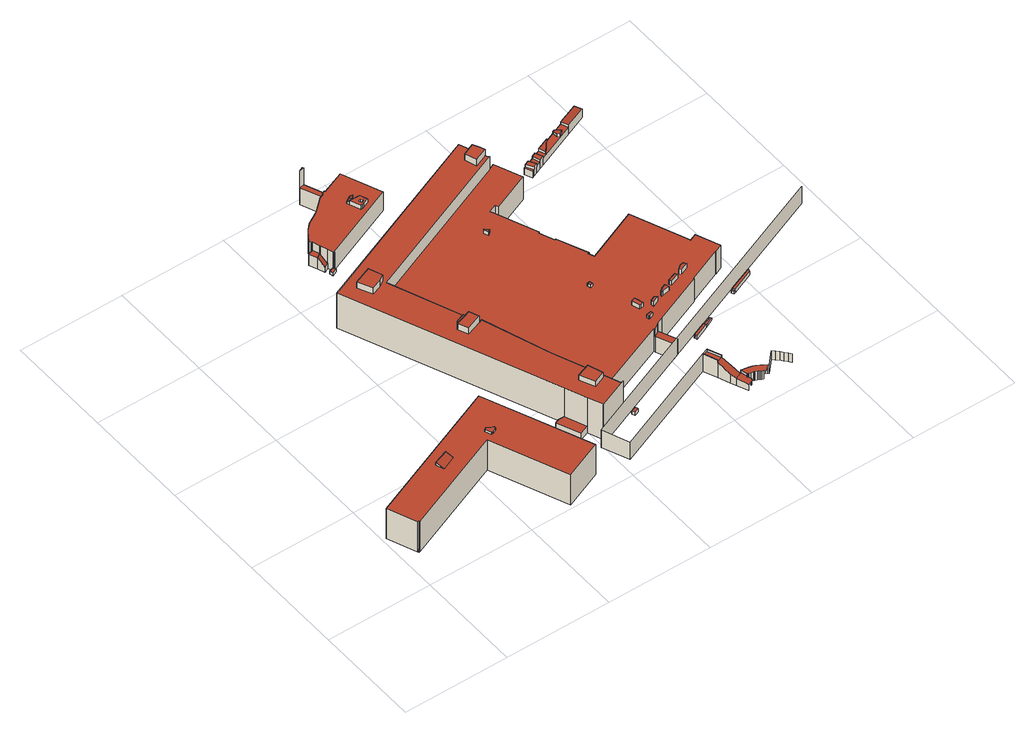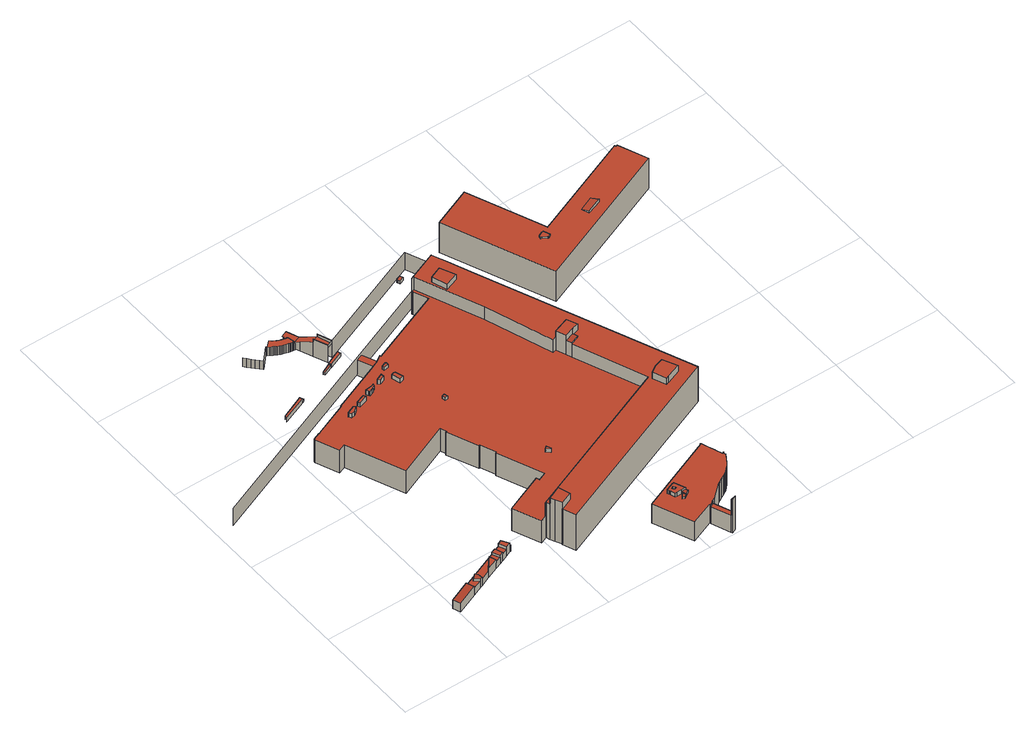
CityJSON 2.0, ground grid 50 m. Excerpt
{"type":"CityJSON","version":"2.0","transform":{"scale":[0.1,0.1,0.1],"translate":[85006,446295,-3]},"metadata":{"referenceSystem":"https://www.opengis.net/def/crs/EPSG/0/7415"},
"CityObjects":{
"building1":{"type":"Building","attributes":{"b3_dak_type":"multiple horizontal","b3_h_dak_50p":16.3,"b3_h_dak_70p":16.4,"b3_h_dak_max":17.77,"b3_h_dak_min":-0.4,"b3_h_maaiveld":-0.494,"b3_kas_warenhuis":false,"b3_mutatie_ahn3_ahn4":false,"b3_opp_buitenmuur":4233.4,"b3_opp_dak_plat":1832.16,"b3_opp_dak_schuin":30.26,"b3_opp_grond":1823.97,"b3_opp_scheidingsmuur":0,"b3_reconstructie_onvolledig":false,"b3_rmse_lod12":0.383,"b3_rmse_lod13":0.383,"b3_rmse_lod22":0.364,"b3_val3dity_lod12":"[]","b3_val3dity_lod13":"[]","b3_val3dity_lod22":"[]","b3_volume_lod12":30804.34,"b3_volume_lod13":30796.58,"b3_volume_lod22":30692.95,"geconstateerd":false,"oorspronkelijkbouwjaar":2010,"status":"Pand in gebruik"},"children":["building1-1"]},
"building1-1":{"type":"BuildingPart","parents":["building1"],"geometry":[{"type":"Solid","lod":"2.2","boundaries":[[[[0,1,2,3,4,5,6,7]],[[8,7,6,9]],[[10,5,4,11]],[[12,10,13,14]],[[9,6,5,10,12]],[[15,16,17]],[[18,1,0,19]],[[20,21,22,23]],[[19,0,7,8]],[[16,15,24,25]],[[11,4,3,26]],[[14,13,26,27]],[[25,24,28]],[[29,30,31,32]],[[33,34,35,36]],[[36,35,30,29]],[[37,38,39,40]],[[41,42,38,37]],[[40,39,34,33]],[[43,44,42,41]],[[23,22,44,43]],[[32,31,21,20]],[[27,26,3,2,45]],[[45,2,1,18]],[[26,13,10,11]],[[32,20,23,43,41,37,40,33,36,29]],[[28,17,16,25]],[[45,18,19,8,9,12,14,27],[17,28,24,15],[21,31,30,35,34,39,38,42,44,22]]]],"semantics":{"surfaces":[{"type":"GroundSurface"},{"type":"WallSurface","on_footprint_edge":true},{"type":"WallSurface","on_footprint_edge":false},{"type":"RoofSurface"}],"values":[[0,1,1,2,1,2,1,2,1,2,1,2,2,2,2,2,2,2,2,2,2,2,1,1,3,3,3,3]]}}]},
"building2":{"type":"Building","attributes":{"b3_bag_bag_overlap":0,"b3_dak_type":"slanted","b3_h_dak_50p":8.63,"b3_h_dak_70p":10.26,"b3_h_dak_max":26.25,"b3_h_dak_min":-1.54,"b3_h_maaiveld":-1,"b3_kas_warenhuis":false,"b3_mutatie_ahn3_ahn4":false,"b3_opp_buitenmuur":28676.54,"b3_opp_dak_plat":14548.22,"b3_opp_dak_schuin":4583.28,"b3_opp_grond":20533.47,"b3_opp_scheidingsmuur":342.63,"b3_reconstructie_onvolledig":false,"b3_rmse_lod12":5.09,"b3_rmse_lod13":1.66,"b3_rmse_lod22":0.667,"b3_val3dity_lod12":"[]","b3_val3dity_lod13":"[]","b3_val3dity_lod22":"[]","b3_volume_lod12":193575.48,"b3_volume_lod13":195659.55,"b3_volume_lod22":186169.72,"geconstateerd":false,"oorspronkelijkbouwjaar":1957,"status":"Pand in gebruik"},"children":["building2-1"]},
"building2-1":{"type":"BuildingPart","parents":["building2"],"geometry":[{"type":"MultiSurface","lod":"2.2","boundaries":[[[46,47,48,49]],[[50,51,52,53]],[[54,55,51,50]],[[53,52,56,57]],[[58,54,50,53,57]],[[57,56,59,58]],[[58,59,55,54]],[[49,48,60,61]],[[61,60,62,63,64]],[[65,66,67,68]],[[64,63,66,65]],[[63,62,69,70]],[[70,69,71,72]],[[68,67,73,74]],[[72,71,75,76]],[[66,77,73,67]],[[63,70,72,78,79,80,77,66]],[[74,73,77,81]],[[82,80,83,84,85]],[[81,77,80,82]],[[79,86,83,80]],[[87,88,89,90,91,92,93,94,78,72,76]],[[78,95,86,79]],[[94,96,95,78]],[[88,97,98,89]],[[90,99,100,91]],[[93,101,96,94]],[[89,98,99,90]],[[102,91,100,103,104]],[[92,105,101,93]],[[106,107,108,109]],[[110,92,91,102]],[[111,112,107,106]],[[104,103,113,114]],[[115,116,105,92,110]],[[114,113,117,118]],[[118,117,119,120]],[[121,122,116,115]],[[120,119,123,124]],[[125,126,122,121]],[[127,128,126,125]],[[124,123,129,130]],[[131,132,128,127]],[[130,129,133,134]],[[134,133,135,136]],[[136,135,137,138]],[[139,140,132,131]],[[138,137,141,142]],[[143,144,112,111]],[[109,145,146,143,111,106]],[[142,141,147,148]],[[149,150,140,139]],[[136,138,142,148,151,152,153,154,155,156,157,158,159,160,161,162,163,164,165,166,149,139,131,127,125,121,115,110,102,104,114,118,120,124,130,134]],[[148,147,167,151]],[[109,108,168,169,145]],[[166,170,150,149]],[[151,167,171,152]],[[165,172,170,166]],[[152,171,173,153]],[[164,174,172,165]],[[163,175,174,164]],[[162,176,175,163]],[[161,177,176,162]],[[146,178,179,144,143]],[[145,169,178,146]],[[180,181,179,178]],[[160,182,177,161]],[[183,184,181,180]],[[159,185,182,160]],[[158,186,185,159]],[[157,187,186,158]],[[169,188,189,183,180,178]],[[156,190,187,157]],[[191,192,190,156]],[[169,168,193,188]],[[189,194,184,183]],[[188,193,194,189]],[[195,196,192,191]],[[197,198,47,46]],[[199,200,196,195]],[[201,202,200,199]],[[203,204,202,201]],[[205,206,204,203]],[[207,208,206,205]],[[209,210,211,212]],[[213,214,210,209]],[[215,213,209,212]],[[212,211,216,215]],[[217,213,215,218]],[[218,215,216,219,220]],[[221,222,214,213,217]],[[221,217,218,220]]],"semantics":{"surfaces":[{"type":"WallSurface","on_footprint_edge":true},{"type":"WallSurface","on_footprint_edge":false},{"type":"RoofSurface"}],"values":[0,1,1,1,2,1,1,0,0,1,1,0,0,1,0,2,2,1,0,1,0,2,0,0,0,0,0,0,0,0,1,1,1,0,0,0,0,0,0,0,0,0,0,0,0,0,0,0,1,2,0,0,2,0,1,0,0,0,0,0,0,0,0,1,1,1,0,1,0,0,0,2,0,0,1,1,1,0,0,0,0,0,0,0,1,1,2,1,1,1,1,2]}}]},
"building3":{"type":"Building","attributes":{"b3_bag_bag_overlap":0,"b3_dak_type":"multiple horizontal","b3_h_dak_50p":8.22,"b3_h_dak_70p":8.26,"b3_h_dak_max":16.15,"b3_h_dak_min":-2.18,"b3_h_maaiveld":-2.32,"b3_kas_warenhuis":false,"b3_mutatie_ahn3_ahn4":false,"b3_opp_buitenmuur":1467.14,"b3_opp_dak_plat":738.63,"b3_opp_dak_schuin":16.04,"b3_opp_grond":723.11,"b3_opp_scheidingsmuur":41.13,"b3_reconstructie_onvolledig":false,"b3_rmse_lod12":1.37,"b3_rmse_lod13":0.494,"b3_rmse_lod22":0.164,"b3_val3dity_lod12":"[]","b3_val3dity_lod13":"[]","b3_val3dity_lod22":"[]","b3_volume_lod12":7656.59,"b3_volume_lod13":7548.34,"b3_volume_lod22":7533.28,"geconstateerd":false,"oorspronkelijkbouwjaar":1999,"status":"Pand in gebruik"},"children":["building3-1"]},
"building3-1":{"type":"BuildingPart","parents":["building3"],"geometry":[{"type":"Solid","lod":"2.2","boundaries":[[[[223,224,225,226,227,228,229,230,231,232,233,234,235,236,237,238,239,240,241,242,243,244,245,246,247,248,249,250,251,252,253,254,255,256,257,258]],[[259,243,242,260]],[[261,238,237,262]],[[262,237,236,263]],[[264,232,231,265]],[[266,233,232,264]],[[265,231,230,267]],[[267,230,229,268]],[[268,229,228,269]],[[270,226,225,271]],[[272,227,226,270]],[[273,253,252,274]],[[275,255,254,276]],[[277,278,256,255,275,279]],[[280,248,247,281]],[[282,246,245,283,284]],[[260,242,241,285,286]],[[286,285,287,288]],[[288,287,244,243,259]],[[289,290,291,292]],[[293,294,295,296]],[[296,295,297,298]],[[281,247,246,282]],[[299,293,300,301]],[[298,297,302,300]],[[303,239,238,261]],[[304,258,257,305]],[[305,257,256,278]],[[306,234,233,266]],[[307,308,309,310]],[[311,235,234,306]],[[312,313,294,293,299]],[[314,315,313,312]],[[316,317,315,314]],[[318,319,320,321]],[[322,323,324,325]],[[326,327,323,322]],[[328,329,327,326]],[[310,309,330,331]],[[321,320,317,316,332]],[[333,334,335,336]],[[336,335,290,289]],[[337,338,339,340]],[[340,339,240,239,303]],[[284,283,338,337]],[[283,245,244,287]],[[274,252,251,341]],[[276,254,253,273]],[[332,316,342,343]],[[325,324,344,345]],[[345,344,329,328]],[[346,347,348,349]],[[285,241,240,339]],[[349,348,308,307]],[[350,224,223,351]],[[352,350,334,333]],[[271,225,224,350,352]],[[351,223,258,304]],[[292,291,278,277]],[[269,228,227,272]],[[353,354,355,356]],[[356,355,319,318]],[[331,330,357,358]],[[358,357,354,353]],[[359,360,341,361]],[[279,275,360,359]],[[362,250,249,363]],[[361,341,251,250,362]],[[301,300,302,364,365]],[[263,236,235,311]],[[365,364,366,342]],[[343,342,366,347,346]],[[363,249,248,280]],[[288,259,260,286]],[[298,300,293,296]],[[329,344,324,323,327]],[[285,339,338,283,287]],[[351,304,290,335,334,350]],[[278,291,290,304,305]],[[360,275,276,273,274,341]],[[365,342,316,314,312,299,301]],[[343,346,349,307,310,331,358,353,356,318,321,332],[322,325,345,328,326]],[[363,280,281,282,284,337,340,303,261,262,263,311,306,266,264,265,267,268,269,272,270,271,352,333,336,289,292,277,279,359,361,362],[348,347,366,364,302,297,295,294,313,315,317,320,319,355,354,357,330,309,308]]]],"semantics":{"surfaces":[{"type":"GroundSurface"},{"type":"WallSurface","on_footprint_edge":true},{"type":"WallSurface","on_footprint_edge":false},{"type":"RoofSurface"}],"values":[[0,1,1,1,1,1,1,1,1,1,1,1,1,1,1,1,1,2,1,2,2,2,1,2,2,1,1,1,1,2,1,2,2,2,2,2,2,2,2,2,2,2,2,1,2,1,1,1,2,2,2,2,1,2,1,2,1,1,2,1,2,2,2,2,2,2,1,1,2,1,2,2,1,3,3,3,3,3,3,3,3,3,3]]}}]},
"building4":{"type":"Building","attributes":{"b3_bag_bag_overlap":0,"b3_dak_type":"multiple horizontal","b3_h_dak_50p":11.29,"b3_h_dak_70p":11.68,"b3_h_dak_max":22.51,"b3_h_dak_min":-0.49,"b3_h_maaiveld":-1.34,"b3_kas_warenhuis":false,"b3_mutatie_ahn3_ahn4":false,"b3_opp_buitenmuur":9806.9,"b3_opp_dak_plat":14085.25,"b3_opp_dak_schuin":0.06,"b3_opp_grond":10392.26,"b3_opp_scheidingsmuur":378.49,"b3_reconstructie_onvolledig":false,"b3_rmse_lod12":3.86,"b3_rmse_lod13":0.784,"b3_rmse_lod22":0.743,"b3_val3dity_lod12":"[]","b3_val3dity_lod13":"[]","b3_val3dity_lod22":"[]","b3_volume_lod12":135119.03,"b3_volume_lod13":151695.14,"b3_volume_lod22":151782.44,"geconstateerd":false,"oorspronkelijkbouwjaar":1955,"status":"Pand in gebruik"},"children":["building4-1"]},
"building4-1":{"type":"BuildingPart","parents":["building4"],"geometry":[{"type":"Solid","lod":"2.2","boundaries":[[[[367,368,369,370,371,372,373,374,375,376,377,378,379,380,381,382,383,384,385,386,387,388,389,390,391,392,393,394,395,396,397,398,399,400,401,402,403,404,405,406,407,408,409,410,411,412,413,414,415,416,417,418,419,420,421]],[[422,423,416,415,424]],[[424,415,414,425]],[[426,418,417,427]],[[428,387,386,429]],[[430,406,405,431,432]],[[433,434,402,401,435]],[[436,403,402,434]],[[432,431,434,433]],[[437,438,439,440]],[[441,398,397,442]],[[443,395,394,444]],[[445,392,391,446]],[[447,393,392,445]],[[444,394,393,447]],[[448,389,388,449]],[[440,439,450,451]],[[452,383,382,453]],[[454,384,383,452]],[[455,385,384,454]],[[456,381,380,457]],[[458,367,421,459,460]],[[461,377,376,462]],[[463,378,377,461]],[[464,379,378,463]],[[465,375,374,466]],[[467,468,466,469]],[[462,376,375,465]],[[470,471,472,473]],[[427,417,416,423]],[[474,399,398,441]],[[425,414,413,475]],[[475,413,412,476]],[[477,408,407,478]],[[479,409,408,477]],[[480,410,409,479]],[[481,411,410,480]],[[482,483,484,485]],[[486,487,488,489]],[[489,488,490,491]],[[492,493,471,470]],[[493,370,369,494]],[[494,369,368,495]],[[496,371,370,493,492]],[[449,388,387,428]],[[497,498,499,500]],[[451,450,501,502]],[[457,380,379,464]],[[503,504,468,467]],[[500,499,505,506]],[[429,386,385,455]],[[507,508,509,510]],[[511,512,513,514]],[[515,516,517,518]],[[518,517,519,520]],[[521,522,523,524,525]],[[510,509,526,484]],[[453,382,381,456]],[[527,528,522,521]],[[528,529,530,531,532]],[[533,400,399,474]],[[485,484,526,529,528,527]],[[534,535,536,537]],[[538,539,535,534]],[[540,541,542,543]],[[506,505,544,545]],[[545,544,546,547]],[[548,549,550,551]],[[551,550,552,553]],[[554,396,395,443]],[[555,556,557,558]],[[558,557,549,548]],[[431,405,404,559]],[[559,404,403,436]],[[435,401,400,533]],[[460,459,423,422]],[[553,552,560,561]],[[561,560,556,555]],[[562,563,564,565]],[[566,567,563,562]],[[547,546,568,569]],[[569,568,498,497]],[[520,519,570,571]],[[572,573,516,515]],[[531,530,504,503]],[[571,570,574,575]],[[576,577,578,579]],[[580,581,539,538]],[[582,583,581,580]],[[537,536,583,582]],[[584,585,508,507]],[[586,587,588,589]],[[589,588,590,591]],[[592,593,594,595]],[[591,590,593,592]],[[491,490,577,576]],[[596,597,541,540]],[[598,599,487,486]],[[579,578,599,598]],[[600,420,419,601]],[[601,419,418,426]],[[459,421,420,600]],[[602,603,604,605]],[[605,604,606,607]],[[607,606,608,609]],[[609,608,610,611]],[[611,610,603,602]],[[612,613,573,572]],[[575,574,613,612]],[[614,615,523,522]],[[616,617,615,614]],[[532,531,617,616]],[[478,407,406,430]],[[618,619,620,621]],[[622,623,512,511]],[[514,513,624,625]],[[625,624,623,622]],[[626,373,372,627]],[[473,472,627,628]],[[525,524,483,482]],[[469,466,374,373,626]],[[628,627,372,371,496]],[[595,594,619,618]],[[629,630,587,586]],[[631,390,389,448]],[[543,542,632,633]],[[633,632,597,596]],[[476,412,411,481,634]],[[634,481,585,584]],[[565,564,630,629]],[[621,620,567,566]],[[446,391,390,631]],[[502,501,438,437]],[[495,368,367,458]],[[442,397,396,554]],[[559,436,434,431]],[[561,555,558,548,551,553]],[[569,497,500,506,545,547]],[[537,582,580,538,534]],[[579,598,486,489,491,576]],[[459,600,601,426,427,423]],[[611,602,605,607,609]],[[575,612,572,515,518,520,571]],[[532,616,614,522,528]],[[625,622,511,514]],[[525,482,485,527,521]],[[628,496,492,470,473]],[[633,596,540,543]],[[621,566,562,565,629,586,589,591,592,595,618]],[[502,437,440,451]],[[495,458,460,422,424,425,475,476,634,584,507,510,484,483,524,523,615,617,531,503,467,469,626,627,472,471,493,494],[513,512,623,624],[517,516,573,613,574,570,519]],[[442,554,443,444,447,445,446,631,448,449,428,429,455,454,452,453,456,457,464,463,461,462,465,466,468,504,530,529,526,509,508,585,481,480,479,477,478,430,432,433,435,533,474,441],[438,501,450,439],[488,487,599,578,577,490],[498,568,546,544,505,499],[583,536,535,539,581],[597,632,542,541],[550,549,557,556,560,552],[567,620,619,594,593,590,588,587,630,564,563],[603,610,608,606,604]]]],"semantics":{"surfaces":[{"type":"GroundSurface"},{"type":"WallSurface","on_footprint_edge":true},{"type":"WallSurface","on_footprint_edge":false},{"type":"RoofSurface"}],"values":[[0,1,1,1,1,1,1,1,2,2,1,1,1,1,1,1,2,1,1,1,1,1,1,1,1,1,2,1,2,1,1,1,1,1,1,1,1,2,2,2,2,1,1,1,1,2,2,1,2,2,1,2,2,2,2,2,2,1,2,2,1,2,2,2,2,2,2,2,2,1,2,2,1,1,1,2,2,2,2,2,2,2,2,2,2,2,2,2,2,2,2,2,2,2,2,2,2,2,2,1,1,1,2,2,2,2,2,2,2,2,2,2,1,2,2,2,2,1,2,2,1,1,2,2,1,2,2,1,2,2,2,1,2,1,1,3,3,3,3,3,3,3,3,3,3,3,3,3,3,3,3,3]]}}]},
"building5":{"type":"Building","attributes":{"b3_dak_type":"multiple horizontal","b3_h_dak_50p":3.52,"b3_h_dak_70p":4.12,"b3_h_dak_max":5.18,"b3_h_dak_min":3.42,"b3_h_maaiveld":-0.228,"b3_kas_warenhuis":false,"b3_mutatie_ahn3_ahn4":false,"b3_opp_buitenmuur":408.58,"b3_opp_dak_plat":96.16,"b3_opp_dak_schuin":44.97,"b3_opp_grond":141.05,"b3_opp_scheidingsmuur":0,"b3_reconstructie_onvolledig":false,"b3_rmse_lod12":1.12,"b3_rmse_lod13":1.12,"b3_rmse_lod22":0.338,"b3_val3dity_lod12":"[]","b3_val3dity_lod13":"[]","b3_val3dity_lod22":"[]","b3_volume_lod12":713.8,"b3_volume_lod13":713.8,"b3_volume_lod22":609.95,"geconstateerd":false,"oorspronkelijkbouwjaar":2018,"status":"Pand in gebruik"},"children":["building5-1"]},
"building5-1":{"type":"BuildingPart","parents":["building5"],"geometry":[{"type":"Solid","lod":"2.2","boundaries":[[[[635,636,637,638,639,640,641,642,643,644,645,646,647,648,649,650,651,652]],[[653,638,637,654,655]],[[656,639,638,653]],[[657,646,645,658]],[[659,660,640,639,656]],[[661,662,663,664]],[[662,651,650,665]],[[655,654,660,659]],[[666,667,636,635,668,669]],[[669,668,670,671]],[[672,673,667,666]],[[674,675,673,672]],[[676,677,678,679]],[[680,681,648,647,677,676]],[[682,683,665,684]],[[668,635,652,685]],[[664,663,685,686]],[[686,685,652,651,662,661]],[[654,637,636,667]],[[671,670,675,674]],[[683,641,640,660]],[[677,647,646,657]],[[687,649,648,681]],[[684,665,650,649,687,688]],[[688,687,689,690]],[[691,692,681,680]],[[690,689,642,641,683,682]],[[692,643,642,689]],[[679,678,644,643,692,691]],[[658,645,644,678]],[[655,659,656,653]],[[686,661,664]],[[671,674,672,666,669]],[[683,660,654,667,673,675,670,668,685,663,662,665]],[[690,682,684,688]],[[692,689,687,681]],[[679,691,680,676]],[[658,678,677,657]]]],"semantics":{"surfaces":[{"type":"GroundSurface"},{"type":"WallSurface","on_footprint_edge":true},{"type":"WallSurface","on_footprint_edge":false},{"type":"RoofSurface"}],"values":[[0,1,1,1,1,2,1,2,1,2,2,2,2,1,2,1,2,1,1,2,1,1,1,1,2,2,1,1,1,1,3,3,3,3,3,3,3,3]]}}]}
},
"vertices":[
[875,78,25],[696,4,25],[552,355,25],[71,156,25],[64,154,25],[62,161,25],[7,294,25],[672,569,25],[672,569,193],[7,294,193],[62,161,37],[64,154,29],[62,161,193],[68,163,37],[68,163,193],[376,392,193],[376,392,206],[388,359,193],[696,4,193],[875,78,193],[608,391,202],[608,391,193],[588,404,193],[588,404,201],[307,367,193],[307,367,208],[71,156,29],[71,156,193],[320,330,193],[611,380,202],[611,380,193],[614,391,193],[614,391,202],[589,372,202],[589,372,193],[591,369,193],[591,369,202],[573,399,202],[573,399,193],[585,369,193],[585,369,202],[583,407,201],[583,407,193],[587,406,201],[587,406,193],[552,355,193],
[986,188,116],[986,188,20],[1037,66,20],[1037,66,116],[1136,187,133],[1136,187,116],[1142,172,116],[1142,172,134],[1157,195,134],[1157,195,116],[1162,179,116],[1162,179,134],[1161,185,134],[1161,185,116],[1556,281,20],[1556,281,116],[1582,218,20],[1582,218,104],[1582,218,116],[1584,219,116],[1584,219,104],[1560,283,104],[1560,283,116],[1604,164,20],[1604,164,71],[1614,140,20],[1614,140,57],[1584,293,104],[1584,293,116],[1636,86,20],[1636,86,56],[1612,230,103],[1645,153,56],[1635,177,71],[1613,231,103],[1612,230,116],[1613,231,116],[1613,231,20],[1587,293,20],[1587,293,116],[1635,177,20],[1662,97,55],[1661,103,55],[1664,105,55],[1656,125,56],[1657,125,56],[1650,158,56],[1646,159,56],[1648,154,56],[1645,153,20],[1648,154,20],[1661,103,20],[1664,105,20],[1656,125,20],[1657,125,20],[1646,159,20],[1657,125,68],[1659,127,20],[1659,127,68],[1650,158,20],[1586,368,136],[1586,368,116],[1588,357,116],[1588,357,136],[1650,158,68],[1584,372,136],[1584,372,116],[1661,123,20],[1661,123,68],[1652,158,68],[1652,158,20],[1664,124,20],[1664,124,68],[1663,125,20],[1663,125,68],[1657,158,68],[1657,158,20],[1672,123,20],[1672,123,68],[1663,157,68],[1663,157,20],[1669,156,68],[1669,156,20],[1683,120,20],[1683,120,68],[1674,155,68],[1674,155,20],[1684,119,20],[1684,119,68],[1685,120,20],[1685,120,68],[1689,118,20],[1689,118,68],[1686,152,68],[1686,152,20],[1698,114,20],[1698,114,68],[1648,398,136],[1648,398,116],[1653,387,136],[1651,392,136],[1703,112,20],[1703,112,68],[1692,150,68],[1692,150,20],[1708,109,68],[1714,105,68],[1720,102,68],[1725,98,68],[1729,95,68],[1752,117,68],[1752,118,68],[1744,124,68],[1739,127,68],[1733,131,68],[1728,134,68],[1722,137,68],[1717,140,68],[1711,143,68],[1705,146,68],[1699,148,68],[1708,109,20],[1653,387,116],[1653,387,129],[1699,148,20],[1714,105,20],[1705,146,20],[1720,102,20],[1711,143,20],[1717,140,20],[1722,137,20],[1728,134,20],[1651,392,129],[1651,392,116],[1653,394,129],[1653,394,116],[1733,131,20],[1653,400,129],[1653,400,116],[1739,127,20],[1744,124,20],[1752,118,20],[1697,408,128],[1692,415,128],[1752,117,20],[1757,113,68],[1757,113,20],[1697,408,116],[1692,415,116],[1809,171,68],[1809,171,20],[2423,782,116],[2423,782,20],[1821,159,68],[1821,159,20],[1833,147,68],[1833,147,20],[1844,134,68],[1844,134,20],[1855,121,68],[1855,121,20],[1865,107,68],[1865,107,20],[1848,480,129],[1848,480,116],[1855,469,116],[1855,469,129],[1856,484,129],[1856,484,116],[1861,471,129],[1861,471,116],[1856,484,137],[1861,471,137],[1967,516,116],[1967,516,136],[1968,530,136],[1968,530,116],
[685,1689,7],[702,1696,7],[707,1698,7],[703,1709,7],[729,1751,7],[735,1759,7],[741,1767,7],[748,1774,7],[763,1788,7],[771,1793,7],[780,1798,7],[797,1807,7],[814,1818,7],[822,1823,7],[883,1876,7],[883,1875,7],[900,1882,7],[899,1883,7],[860,1977,7],[860,1979,7],[880,1988,7],[882,1983,7],[918,1896,7],[920,1891,7],[1025,1934,7],[1100,1752,7],[747,1606,7],[744,1605,7],[746,1602,7],[749,1594,7],[727,1585,7],[721,1601,7],[742,1609,7],[734,1631,7],[713,1619,7],[700,1652,7],[880,1988,191],[860,1979,191],[883,1875,113],[883,1876,113],[822,1823,113],[771,1793,113],[763,1788,113],[780,1798,113],[748,1774,113],[741,1767,113],[735,1759,113],[703,1709,113],[707,1698,113],[729,1751,113],[727,1585,24],[749,1594,23],[742,1609,23],[721,1601,24],[734,1631,112],[734,1631,33],[742,1609,112],[1100,1752,112],[1025,1934,112],[920,1891,113],[918,1896,100],[918,1896,113],[860,1977,100],[860,1977,191],[882,1983,100],[882,1983,191],[721,1666,113],[721,1666,69],[722,1664,67],[722,1664,113],[971,1783,121],[971,1783,112],[988,1803,112],[988,1803,121],[976,1806,112],[976,1806,121],[971,1783,126],[966,1800,121],[966,1800,124],[966,1800,112],[900,1882,113],[700,1652,69],[713,1619,34],[797,1807,113],[980,1727,134],[980,1727,112],[988,1732,112],[988,1732,133],[814,1818,113],[971,1782,126],[971,1782,112],[972,1780,126],[972,1780,112],[973,1778,126],[973,1778,112],[1003,1777,132],[1003,1777,112],[996,1777,112],[996,1777,132],[990,1757,133],[990,1757,112],[998,1747,112],[998,1747,133],[980,1754,133],[980,1754,112],[982,1749,133],[982,1749,112],[1015,1742,112],[1015,1742,133],[973,1778,133],[703,1695,113],[703,1695,69],[710,1699,69],[710,1699,113],[904,1888,113],[904,1888,100],[899,1883,100],[899,1883,113],[746,1602,23],[951,1778,125],[951,1778,133],[988,1741,112],[988,1741,133],[973,1727,134],[973,1727,112],[979,1729,112],[979,1729,134],[702,1696,69],[685,1689,69],[702,1696,113],[1009,1755,133],[1009,1755,112],[1010,1755,112],[1010,1755,133],[1013,1749,112],[1013,1749,133],[744,1602,112],[744,1602,23],[746,1602,112],[744,1605,112],[747,1606,112],[947,1787,112],[947,1787,124],[951,1778,112],
[558,1339,17],[1432,1702,17],[1456,1643,17],[1454,1642,17],[1469,1613,17],[1478,1591,17],[1485,1575,17],[1488,1576,17],[1517,1588,17],[1569,1462,17],[1392,1389,17],[1386,1403,17],[1351,1388,17],[1436,1182,17],[1430,1180,17],[1459,1110,17],[1464,1112,17],[1522,974,17],[1516,972,17],[1528,945,17],[1775,1049,17],[1882,788,17],[1914,802,17],[1958,696,17],[1956,695,17],[1957,692,17],[1923,678,17],[1922,680,17],[1918,678,17],[1919,677,17],[1763,613,17],[1764,610,17],[1531,514,17],[1531,513,17],[1501,500,17],[1500,499,17],[1536,415,17],[1506,403,17],[1473,480,17],[1471,487,17],[1132,348,17],[1134,343,17],[1160,280,17],[1159,279,17],[1160,276,17],[1161,275,17],[1022,218,17],[1021,222,17],[1020,221,17],[993,285,17],[992,288,17],[949,270,17],[905,377,17],[924,384,17],[953,385,17],[993,285,214],[993,285,53],[1020,221,214],[1021,222,214],[949,270,53],[992,288,53],[1775,1049,143],[1528,945,143],[1471,487,143],[1473,480,104],[1473,480,143],[1500,499,143],[1500,499,104],[1501,500,143],[1536,415,104],[1422,818,159],[1422,818,143],[1418,833,143],[1418,833,159],[1764,610,143],[1763,613,143],[1918,678,143],[1922,680,143],[1957,692,143],[1956,695,143],[1923,678,143],[1914,802,143],[1882,788,143],[1406,831,143],[1406,831,159],[1464,1112,143],[1459,1110,143],[1522,974,143],[1516,972,143],[1430,1180,143],[1436,1182,143],[558,1339,213],[953,385,54],[953,385,214],[1392,1389,143],[1569,1462,142],[1386,1403,143],[1351,1388,143],[1517,1588,142],[1488,1576,142],[1489,1574,214],[1489,1574,142],[1488,1576,214],[1399,1619,248],[1399,1619,214],[1418,1564,214],[1418,1564,249],[1531,514,143],[1022,218,214],[1161,275,214],[1134,343,143],[1132,348,143],[1160,280,143],[1159,279,143],[1160,276,143],[833,847,248],[833,847,214],[906,873,214],[906,873,249],[1490,541,160],[1490,541,143],[1490,539,143],[1490,539,160],[1512,546,143],[1512,546,160],[1454,1642,248],[1454,1642,214],[1456,1643,214],[1432,1702,214],[1469,1613,248],[1673,635,167],[1673,635,143],[1712,650,143],[1712,650,167],[1410,815,143],[1410,815,159],[748,1267,214],[748,1267,143],[1706,661,143],[1706,661,167],[1027,572,214],[1027,572,143],[921,879,143],[921,879,214],[1024,384,242],[1024,384,214],[1056,315,214],[1056,315,242],[637,1314,248],[637,1314,214],[668,1249,214],[668,1249,248],[711,1264,214],[711,1264,249],[844,903,248],[844,903,221],[844,903,214],[813,893,214],[813,893,248],[906,873,143],[888,918,248],[888,918,221],[888,918,143],[879,941,143],[879,941,214],[879,941,219],[1531,513,143],[1482,644,165],[1482,644,143],[1494,607,143],[1494,607,165],[1501,650,165],[1501,650,143],[1546,585,167],[1546,585,143],[1576,599,143],[1576,599,167],[1667,647,143],[1667,647,167],[1669,645,143],[1669,645,167],[1774,678,167],[1774,678,143],[1770,688,143],[1770,688,167],[1752,685,143],[1752,685,167],[1919,677,143],[1741,661,168],[1741,661,143],[1776,676,143],[1776,676,167],[1506,403,104],[1731,668,143],[1731,668,168],[1641,631,167],[1641,631,143],[1638,636,143],[1638,636,167],[1642,631,167],[1642,631,143],[1667,644,143],[1667,644,167],[741,1283,214],[741,1283,249],[703,1339,249],[703,1339,214],[716,1344,214],[716,1344,249],[1509,557,160],[1509,557,143],[1487,553,143],[1487,553,160],[1513,610,165],[1513,610,143],[1501,606,165],[1501,606,143],[1148,272,214],[1148,272,143],[1618,628,167],[1618,628,143],[1618,625,143],[1618,625,167],[1606,619,143],[1606,619,167],[1603,609,167],[1603,609,143],[1611,612,143],[1611,612,167],[1544,599,167],[1544,599,143],[1488,540,160],[1488,540,143],[924,384,54],[905,377,54],[1278,1296,162],[1278,1296,143],[1260,1312,143],[1260,1312,162],[1257,1308,143],[1257,1308,162],[1266,1286,143],[1266,1286,162],[1273,1293,143],[1273,1293,162],[704,1339,249],[704,1339,214],[836,925,220],[836,925,214],[840,928,220],[840,928,214],[1646,618,167],[1646,618,143],[1642,628,143],[1642,628,167],[1085,406,242],[1085,406,214],[1109,338,214],[1109,338,242],[1485,1575,214],[1478,1591,214],[1478,1591,248],[1624,629,167],[1624,629,143],[1958,696,143],[1566,608,143],[1566,608,167],[1160,276,214],
[1852,1643,28],[1862,1647,28],[1907,1666,28],[2004,1706,28],[2018,1672,28],[1921,1632,28],[1739,1557,28],[1717,1548,28],[1692,1537,28],[1673,1530,28],[1662,1525,28],[1648,1559,28],[1653,1561,28],[1675,1570,28],[1705,1582,28],[1723,1590,28],[1749,1601,28],[1806,1624,28],[2004,1706,74],[1907,1666,65],[1907,1666,77],[2018,1672,76],[1648,1559,65],[1662,1525,65],[1921,1632,78],[1921,1632,65],[1749,1601,77],[1749,1601,65],[1762,1570,65],[1762,1570,77],[1723,1590,65],[1862,1647,75],[1862,1647,65],[1852,1643,65],[1852,1643,76],[1854,1622,65],[1854,1622,77],[1884,1629,77],[1884,1629,65],[1865,1612,78],[1865,1612,65],[1653,1561,79],[1653,1561,65],[1673,1530,65],[1673,1530,80],[1675,1570,79],[1675,1570,65],[1739,1557,76],[1739,1557,65],[1723,1590,77],[1806,1624,65],[1806,1624,78],[1705,1582,65],[1705,1582,76],[1717,1548,65],[1717,1548,76],[1692,1537,80],[1692,1537,65]
]}
